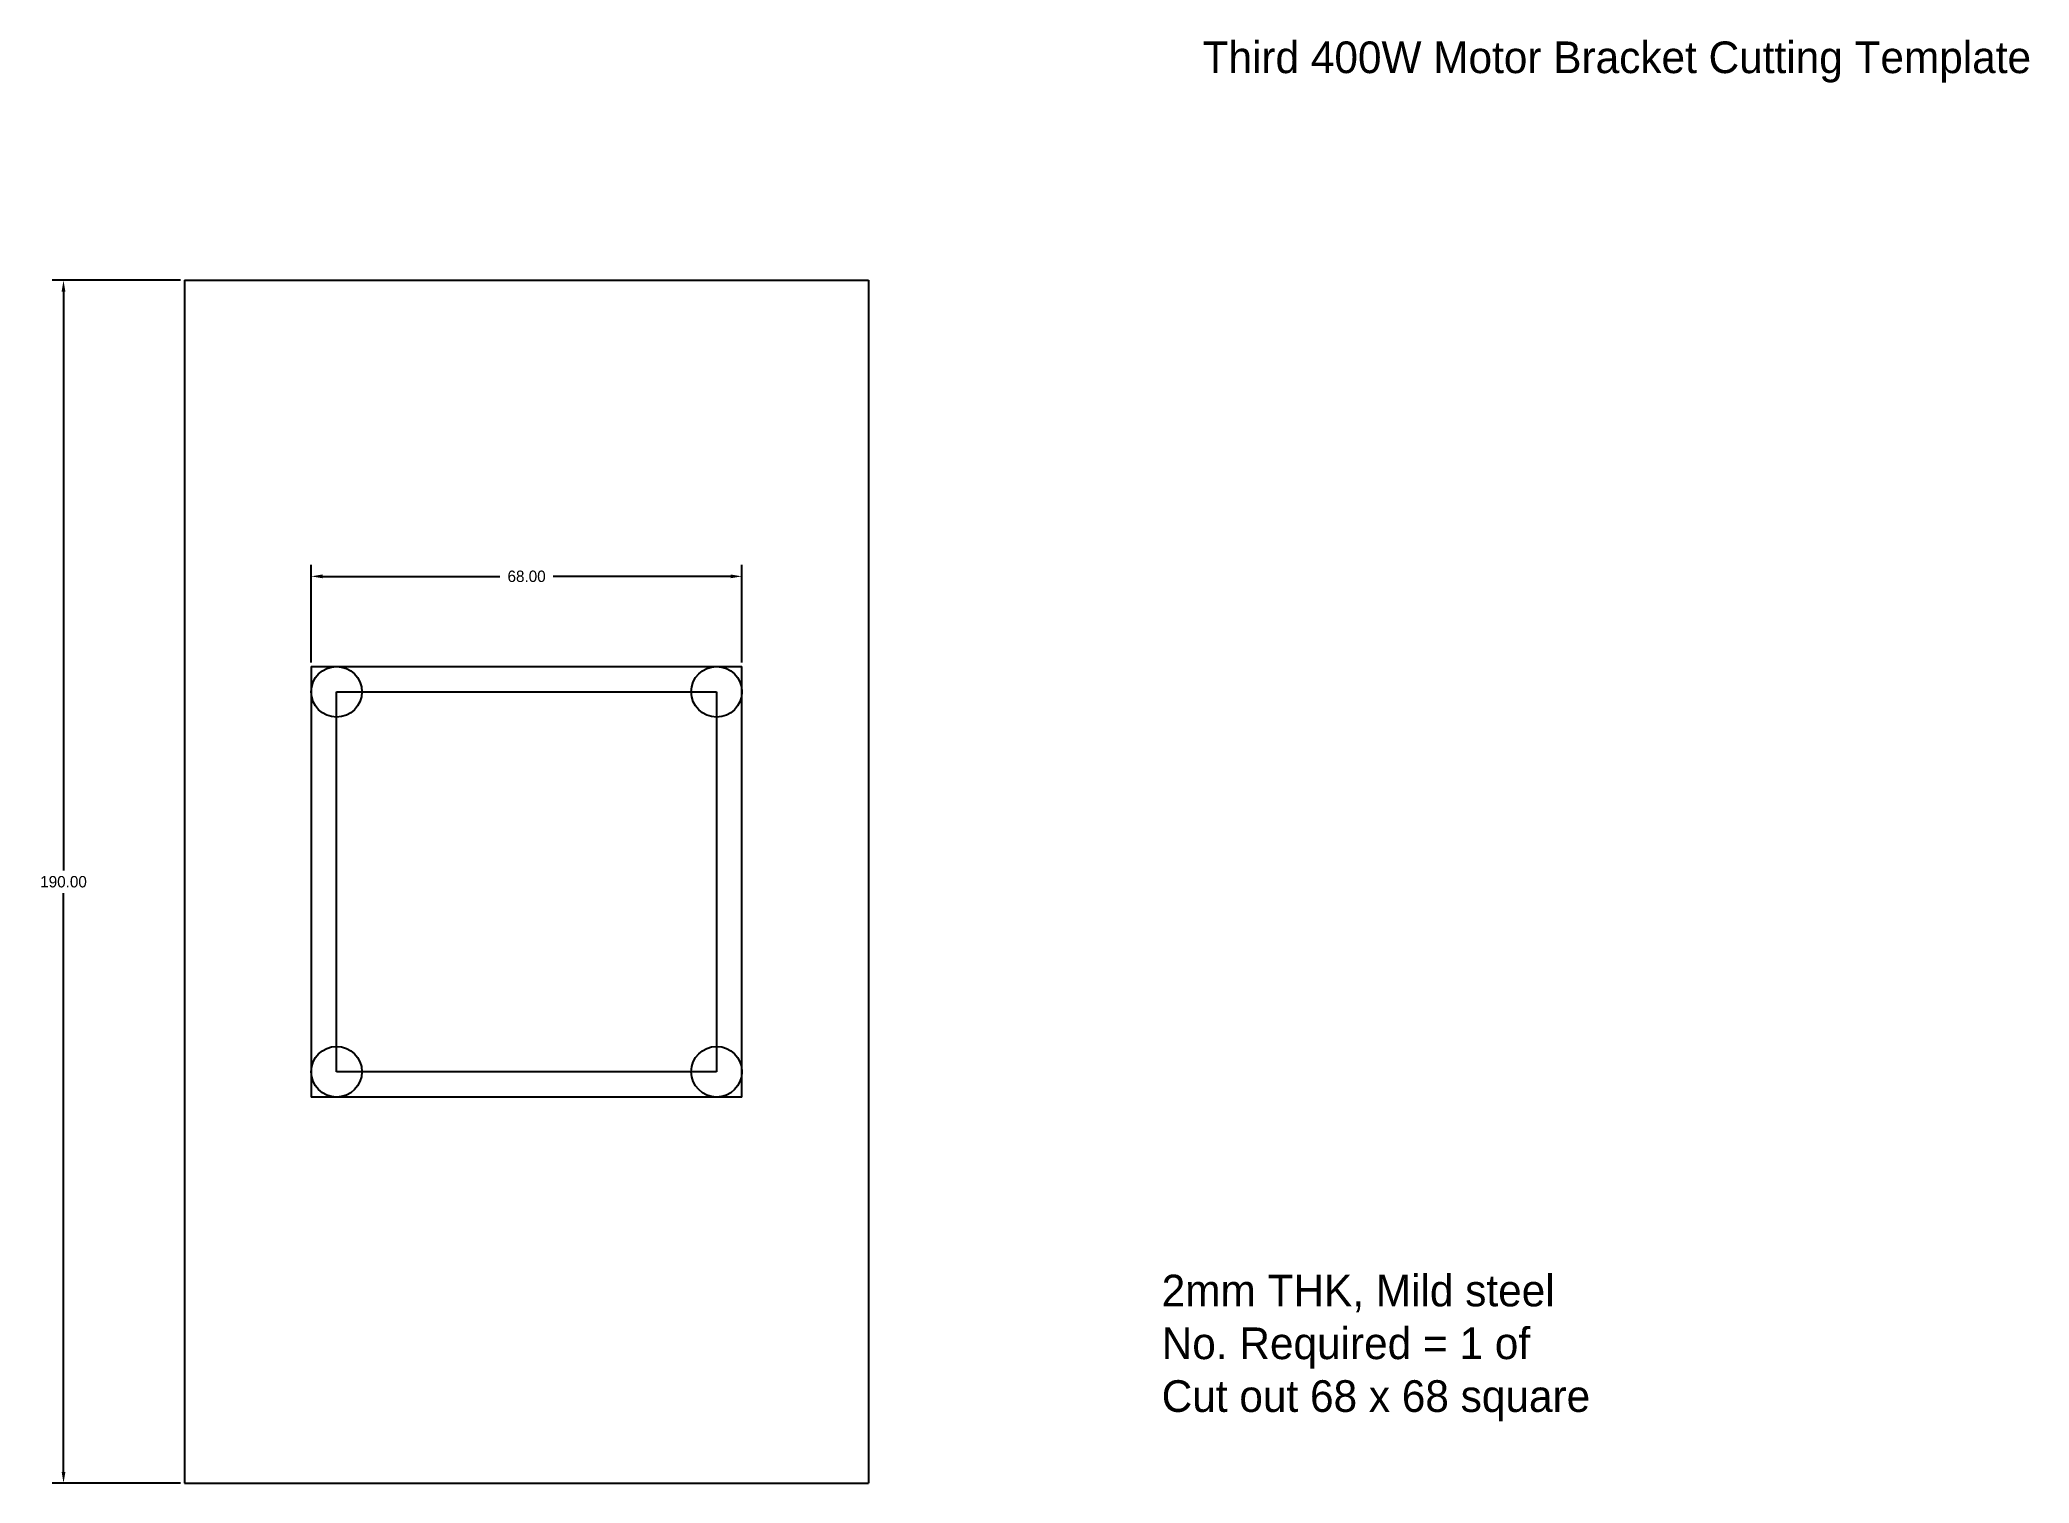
# Model space of a CAD drawing. Header units: inches. Extents: x -169 to 145, y -167 to 61.
import ezdxf

# ---------------------------------------------------------------- set-up
doc = ezdxf.new("R2010")
doc.units = ezdxf.units.IN
doc.header["$MEASUREMENT"] = 0
doc.dimstyles.get("Standard").update_dxf_attribs({"dimscale": 10, "dimtxt": 0.18, "dimasz": 0.18, "dimexe": 0.18, "dimexo": 0.0625, "dimgap": 0.09, "dimtad": 0, "dimtih": 1, "dimtoh": 1, "dimzin": 0, "dimdsep": 46, "dimtxsty": 'Standard', "dimcen": 0.09, "dimadec": 0, "dimazin": 0, "dimtfac": 1, "dimtofl": 0, "dimtmove": 0, "dimatfit": 3, "dimfxl": 1, "dimtolj": 1, "dimtzin": 0, "dimarcsym": 0})

# ---------------------------------------------------------------- blocks, each defined once
blk = doc.blocks.new('*D12')
at = {"color": 0, "lineweight": -2}
for p, q in [((-147.05, 22.69), (-167.33, 22.69)), ((-165.53, 20.89), (-165.53, -70.51)), ((-165.53, -165.51), (-165.53, -74.11)), ((-147.05, -167.31), (-167.33, -167.31))]:
    blk.add_line(p, q, dxfattribs=at)
at = {"color": 0}
for points in [[(-165.83, 20.89), (-165.23, 20.89), (-165.53, 22.69)], [(-165.83, -165.51), (-165.23, -165.51), (-165.53, -167.31)]]:
    blk.add_solid(points, dxfattribs=at)
at = {"layer": 'Defpoints', "color": 0}
for p in [(-146.42, 22.69), (-165.53, -167.31), (-146.42, -167.31)]:
    blk.add_point(p, dxfattribs=at)
at = {"color": 0, "insert": (-165.53, -72.31), "char_height": 1.8, "attachment_point": 5}
blk.add_mtext('\\A1;190.00', dxfattribs=at)
blk = doc.blocks.new('*D13')
at = {"color": 0, "lineweight": -2}
for p, q in [((-126.42, -37.68), (-126.42, -22.27)), ((-124.62, -24.07), (-96.62, -24.07)), ((-60.22, -24.07), (-88.22, -24.07)), ((-58.42, -37.68), (-58.42, -22.27))]:
    blk.add_line(p, q, dxfattribs=at)
at = {"color": 0}
for points in [[(-124.62, -23.77), (-124.62, -24.37), (-126.42, -24.07)], [(-60.22, -23.77), (-60.22, -24.37), (-58.42, -24.07)]]:
    blk.add_solid(points, dxfattribs=at)
at = {"layer": 'Defpoints', "color": 0}
for p in [(-58.42, -24.07), (-126.42, -38.31), (-58.42, -38.31)]:
    blk.add_point(p, dxfattribs=at)
at = {"color": 0, "insert": (-92.42, -24.07), "char_height": 1.8, "attachment_point": 5}
blk.add_mtext('\\A1;68.00', dxfattribs=at)

msp = doc.modelspace()

# ---------------------------------------------------------------- linework, layer by layer
for p, q in [((-146.424, 22.694), (-38.424, 22.694)), ((-146.424, 22.694), (-146.424, -167.306)), ((-38.424, 22.694), (-38.424, -167.306)), ((-126.424, -38.306), (-126.424, -106.306)), ((-126.424, -38.306), (-58.424, -38.306)), ((-58.424, -106.306), (-58.424, -38.306)), ((-58.424, -106.306), (-126.424, -106.306)), ((-146.424, -167.306), (-38.424, -167.306))]:
    msp.add_line(p, q)
at = {"color": 5}
for p, q in [((-122.424, -102.306), (-122.424, -42.306)), ((-122.424, -42.306), (-62.424, -42.306)), ((-62.424, -42.306), (-62.424, -102.306)), ((-62.424, -102.306), (-122.424, -102.306))]:
    msp.add_line(p, q, dxfattribs=at)
for centre in [(-122.424, -42.306), (-62.424, -42.306), (-122.424, -102.306), (-62.424, -102.306)]:
    msp.add_circle(centre, 4, dxfattribs=at)

# ---------------------------------------------------------------- texts
at = {"char_height": 5, "attachment_point": 1}
for s, insert, width in [('Third 400W Motor Bracket Cutting Template', (14.306, 60.416), 165.63835), ('2mm THK, Mild steel\\PNo. Required = 1 of\\PCut out 68 x 68 square', (7.848, -134.37), 195.17549)]:
    msp.add_mtext(s, dxfattribs=dict(at, insert=insert, width=width))

# ---------------------------------------------------------------- dimensions: what is measured, and where the dimension line sits
at = {"color": 5}
dim = msp.add_linear_dim(base=(-165.529, -167.306), p1=(-146.424, 22.694), p2=(-146.424, -167.306), angle=90, dimstyle='Standard', dxfattribs=at)
dim.commit()
dim.dimension.update_dxf_attribs({"geometry": '*D12', "text_midpoint": (-165.529, -72.306)})
dim = msp.add_linear_dim(base=(-58.424, -24.07), p1=(-126.424, -38.306), p2=(-58.424, -38.306), dimstyle='Standard', dxfattribs=at)
dim.commit()
dim.dimension.update_dxf_attribs({"geometry": '*D13', "text_midpoint": (-92.424, -24.07)})

doc.saveas('drawing.dxf')
